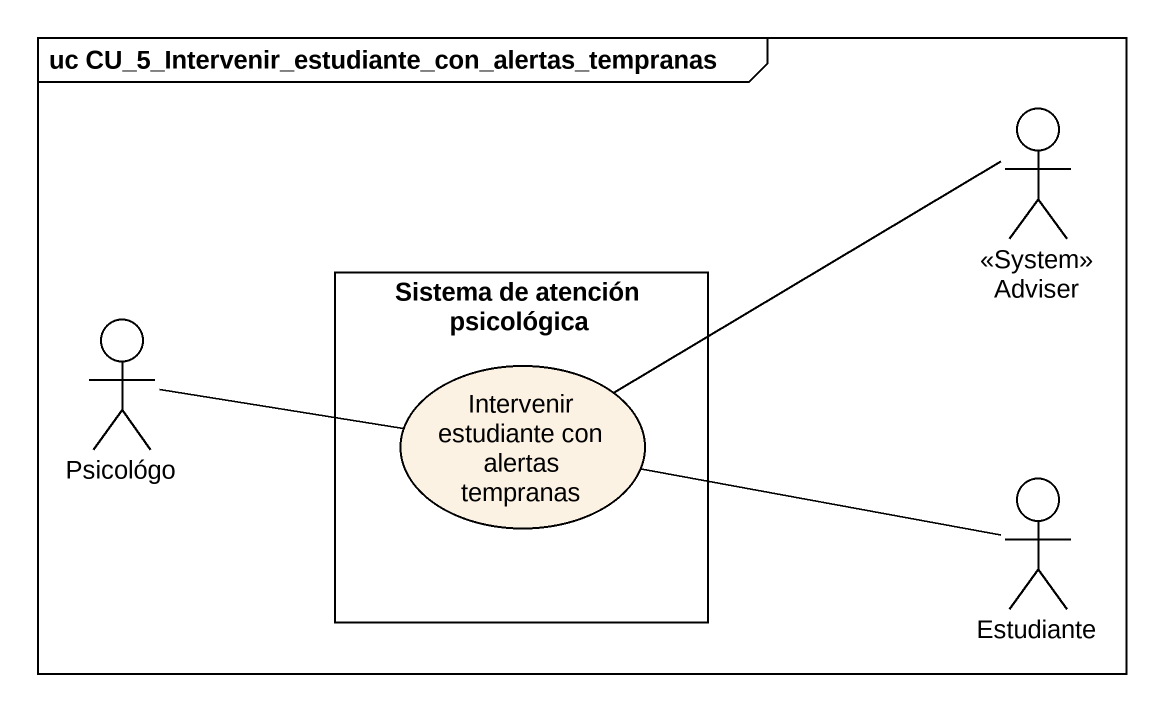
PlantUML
@startuml
mainframe uc CU_5_Intervenir_estudiante_con_alertas_tempranas
actor Adviser <<System>>
rectangle "Sistema de atención psicológica" as Sistema_de_atención {
  usecase "Intervenir estudiante con alertas tempranas" as Intervenir_estudiante_con
}
actor Psicológo
actor Estudiante
Adviser -left- Intervenir_estudiante_con
Psicológo -right- Intervenir_estudiante_con
Estudiante -left- Intervenir_estudiante_con
@enduml
